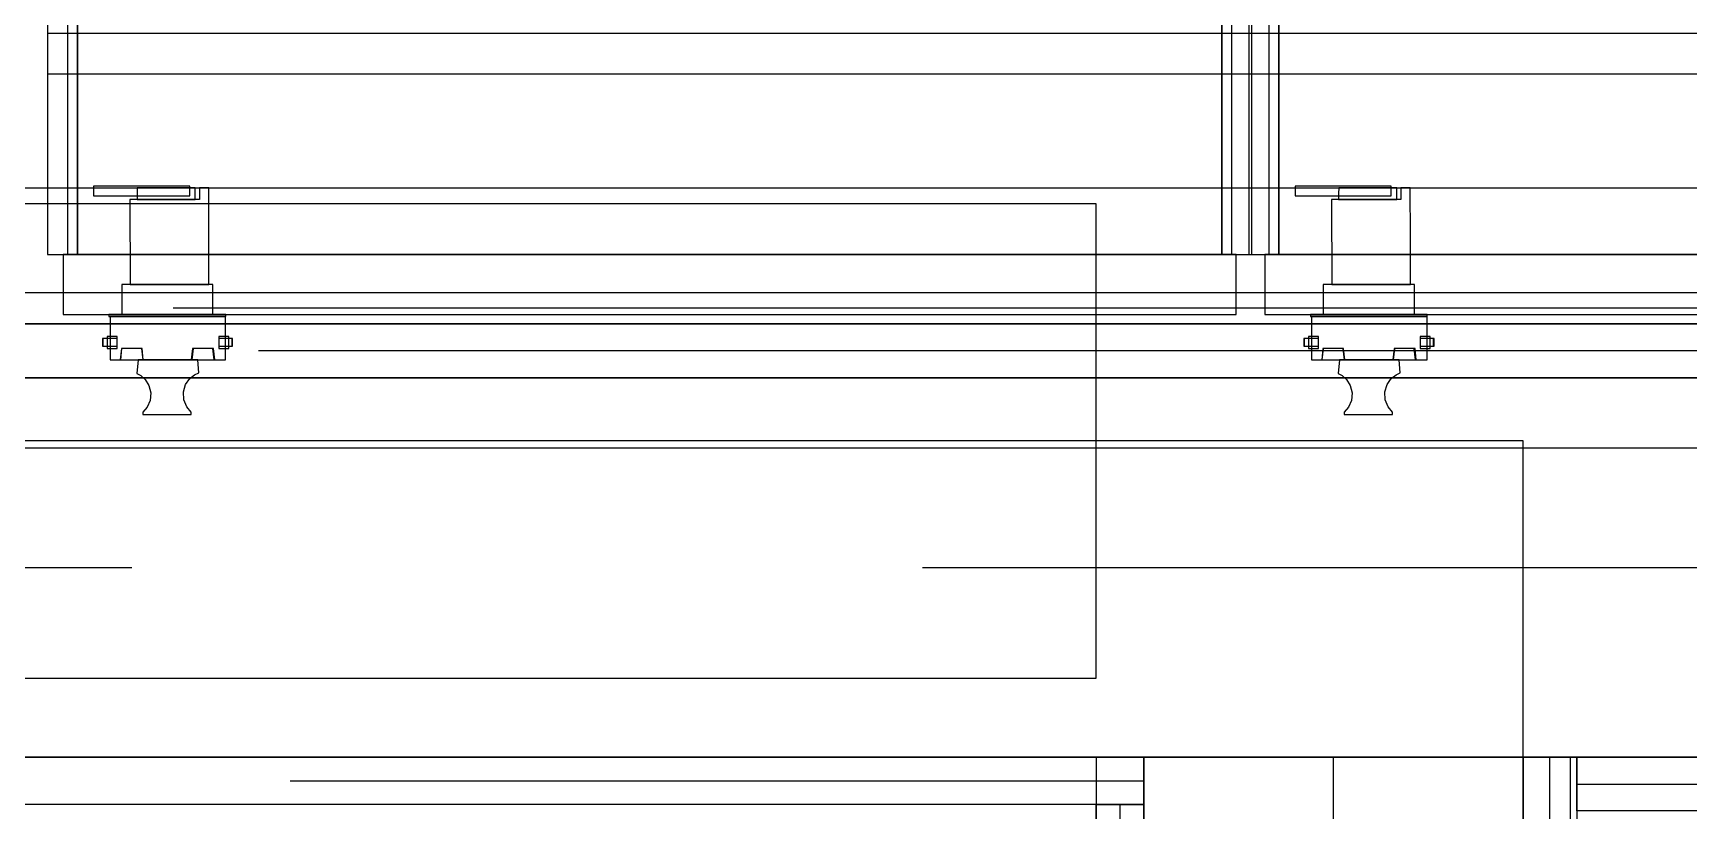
# Model space of a CAD drawing. Extents: x -23.2 to 18.8, y -18.4 to 11.3.
# Drawn here: x -5.207 to -4.684, y -0.021 to 0.225 of the extents above; entities that cross this region are included whole.
import ezdxf

# ---------------------------------------------------------------- set-up
doc = ezdxf.new("R2010")
doc.units = 0
doc.linetypes.add('Dashed', pattern=[0.75, 0.5, -0.25])
for name, color, linetype in [('COVERING', 8, 'Continuous'), ('EJE_MUROS', 8, 'Continuous'), ('FURNISHINGELEMENT', 8, 'Continuous'), ('LOSAS', 3, 'Continuous'), ('MUROS', 7, 'Continuous'), ('VIGAS', 5, 'Continuous')]:
    doc.layers.add(name, color=color, linetype=linetype)

msp = doc.modelspace()

# ---------------------------------------------------------------- linework, layer by layer
at = {"layer": 'COVERING'}
msp.add_line((-5.77616, 0.09377), (-3.64616, 0.09377), dxfattribs=at)
at = {"layer": 'EJE_MUROS', "linetype": 'Dashed'}
for p, q in [((-2.41316, 0.13792), (-5.65916, 0.13792)), ((-2.38616, 0.12442), (-5.67616, 0.12442)), ((-5.67616, 0.05592), (-2.38616, 0.05592)), ((-4.79616, -1.17858), (-4.79616, -0.00408)), ((-4.72766, -1.16158), (-4.72766, -0.00408)), ((-5.87616, -0.01158), (-4.85616, -0.01158)), ((-4.71916, -0.01258), (-0.83417, -0.01258)), ((-4.86366, -1.16158), (-4.86366, -0.01908))]:
    msp.add_line(p, q, dxfattribs=at)
at = {"layer": 'FURNISHINGELEMENT'}
for p, q in [((-5.20293, 0.59308, 5.36405), (-5.20293, 0.15493, 5.36405)), ((-5.1934, 0.59308, 5.36405), (-5.1934, 0.15493, 5.36405)), ((-4.83145, 0.15493, 5.36405), (-4.83145, 0.59308, 5.36405)), ((-4.82293, 0.59308, 5.36405), (-4.82293, 0.15493, 5.36405)), ((-4.82193, 0.15493, 5.36405), (-4.82193, 0.59308, 5.36405)), ((-4.8134, 0.59308, 5.36405), (-4.8134, 0.15493, 5.36405)), ((-5.19658, 0.58038, 3.55112), (-5.19658, 0.15493, 3.55112)), ((-5.1934, 0.15493, 5.36405), (-5.1934, 0.58038, 5.36405)), ((-4.83145, 0.58038, 5.36405), (-4.83145, 0.15493, 5.36405)), ((-4.82828, 0.15493, 3.55112), (-4.82828, 0.58038, 3.55112)), ((-4.81658, 0.58038, 3.55112), (-4.81658, 0.15493, 3.55112)), ((-4.8134, 0.15493, 5.36405), (-4.8134, 0.58038, 5.36405)), ((-5.20293, 0.22478, 3.5416), (-5.20293, 0.21208, 3.5416)), ((-4.82193, 0.22478, 3.5416), (-5.20293, 0.22478, 3.5416)), ((-4.82293, 0.22478, 3.5416), (-4.82293, 0.21208, 3.5416)), ((-4.44193, 0.22478, 3.5416), (-4.82293, 0.22478, 3.5416)), ((-4.82193, 0.21208, 3.5416), (-4.82193, 0.22478, 3.5416)), ((-5.20293, 0.21208, 3.5416), (-4.82193, 0.21208, 3.5416)), ((-4.82293, 0.21208, 3.5416), (-4.44193, 0.21208, 3.5416)), ((-5.18666, 0.17645, 4.46032), (-5.18831, 0.17645, 4.45855)), ((-5.18831, 0.17645, 4.45855), (-5.18831, 0.1734, 4.45855)), ((-5.18831, 0.1734, 4.45855), (-5.18666, 0.1734, 4.46032)), ((-5.18464, 0.17645, 4.46163), (-5.18666, 0.17645, 4.46032)), ((-5.18666, 0.1734, 4.46032), (-5.18464, 0.1734, 4.46163)), ((-5.18235, 0.17645, 4.4624), (-5.18464, 0.17645, 4.46163)), ((-5.18464, 0.1734, 4.46163), (-5.18235, 0.1734, 4.4624)), ((-5.1638, 0.17645, 4.4624), (-5.18235, 0.17645, 4.4624)), ((-5.18235, 0.1734, 4.4624), (-5.1638, 0.1734, 4.4624)), ((-5.17452, 0.17413, 4.44272), (-5.17457, 0.17233, 4.44272)), ((-5.17448, 0.17594, 4.44272), (-5.17452, 0.17413, 4.44272)), ((-5.16495, 0.17594, 4.44272), (-5.17448, 0.17594, 4.44272)), ((-5.16232, 0.17594, 4.44306), (-5.16495, 0.17594, 4.44272)), ((-5.16152, 0.17645, 4.46163), (-5.1638, 0.17645, 4.4624)), ((-5.1638, 0.1734, 4.4624), (-5.16152, 0.1734, 4.46163)), ((-5.15987, 0.17594, 4.44408), (-5.16232, 0.17594, 4.44306)), ((-5.1595, 0.17645, 4.46031), (-5.16152, 0.17645, 4.46163)), ((-5.16152, 0.1734, 4.46163), (-5.1595, 0.1734, 4.46031)), ((-5.15776, 0.17594, 4.44569), (-5.15987, 0.17594, 4.44408)), ((-5.15786, 0.17645, 4.45854), (-5.1595, 0.17645, 4.46031)), ((-5.1595, 0.1734, 4.46031), (-5.15786, 0.1734, 4.45854)), ((-5.15786, 0.1734, 4.45854), (-5.15786, 0.17645, 4.45854)), ((-5.15615, 0.17594, 4.4478), (-5.15776, 0.17594, 4.44569)), ((-5.15615, 0.17233, 4.4478), (-5.15615, 0.17594, 4.4478)), ((-5.15333, 0.17594, 4.46044), (-5.15479, 0.17594, 4.46262)), ((-5.15479, 0.17594, 4.46262), (-5.15479, 0.17413, 4.46267)), ((-5.15479, 0.17413, 4.46267), (-5.15479, 0.17233, 4.46272)), ((-5.1519, 0.17594, 4.4583), (-5.15333, 0.17594, 4.46044)), ((-5.15183, 0.16039, 4.45883), (-5.1519, 0.17594, 4.4583)), ((-4.80666, 0.17645, 4.46032), (-4.80831, 0.17645, 4.45855)), ((-4.80831, 0.17645, 4.45855), (-4.80831, 0.1734, 4.45855)), ((-4.80831, 0.1734, 4.45855), (-4.80666, 0.1734, 4.46032)), ((-4.80464, 0.17645, 4.46163), (-4.80666, 0.17645, 4.46032)), ((-4.80666, 0.1734, 4.46032), (-4.80464, 0.1734, 4.46163)), ((-4.80235, 0.17645, 4.4624), (-4.80464, 0.17645, 4.46163)), ((-4.80464, 0.1734, 4.46163), (-4.80235, 0.1734, 4.4624)), ((-4.7838, 0.17645, 4.4624), (-4.80235, 0.17645, 4.4624)), ((-4.80235, 0.1734, 4.4624), (-4.7838, 0.1734, 4.4624)), ((-4.79452, 0.17413, 4.44272), (-4.79457, 0.17233, 4.44272)), ((-4.79448, 0.17594, 4.44272), (-4.79452, 0.17413, 4.44272)), ((-4.78495, 0.17594, 4.44272), (-4.79448, 0.17594, 4.44272)), ((-4.78232, 0.17594, 4.44306), (-4.78495, 0.17594, 4.44272)), ((-4.78152, 0.17645, 4.46163), (-4.7838, 0.17645, 4.4624)), ((-4.7838, 0.1734, 4.4624), (-4.78152, 0.1734, 4.46163)), ((-4.77987, 0.17594, 4.44408), (-4.78232, 0.17594, 4.44306)), ((-4.7795, 0.17645, 4.46031), (-4.78152, 0.17645, 4.46163)), ((-4.78152, 0.1734, 4.46163), (-4.7795, 0.1734, 4.46031)), ((-4.77776, 0.17594, 4.44569), (-4.77987, 0.17594, 4.44408)), ((-4.77786, 0.17645, 4.45854), (-4.7795, 0.17645, 4.46031)), ((-4.7795, 0.1734, 4.46031), (-4.77786, 0.1734, 4.45854)), ((-4.77786, 0.1734, 4.45854), (-4.77786, 0.17645, 4.45854)), ((-4.77615, 0.17594, 4.4478), (-4.77776, 0.17594, 4.44569)), ((-4.77615, 0.17233, 4.4478), (-4.77615, 0.17594, 4.4478)), ((-4.77333, 0.17594, 4.46044), (-4.77479, 0.17594, 4.46262)), ((-4.77479, 0.17594, 4.46262), (-4.77479, 0.17413, 4.46267)), ((-4.77479, 0.17413, 4.46267), (-4.77479, 0.17233, 4.46272)), ((-4.7719, 0.17594, 4.4583), (-4.77333, 0.17594, 4.46044)), ((-4.77183, 0.16039, 4.45883), (-4.7719, 0.17594, 4.4583)), ((-5.17453, 0.17233, 4.46299), (-5.17681, 0.17233, 4.46015)), ((-5.17681, 0.17233, 4.46015), (-5.17669, 0.14543, 4.46123)), ((-5.17457, 0.17233, 4.44272), (-5.16495, 0.17233, 4.44272)), ((-5.1716, 0.17233, 4.46514), (-5.17453, 0.17233, 4.46299)), ((-5.16821, 0.17233, 4.46648), (-5.1716, 0.17233, 4.46514)), ((-5.1646, 0.17233, 4.4669), (-5.16821, 0.17233, 4.46648)), ((-5.16495, 0.17233, 4.44272), (-5.16232, 0.17233, 4.44306)), ((-5.161, 0.17233, 4.46638), (-5.1646, 0.17233, 4.4669)), ((-5.16232, 0.17233, 4.44306), (-5.15987, 0.17233, 4.44408)), ((-5.15766, 0.17233, 4.46495), (-5.161, 0.17233, 4.46638)), ((-5.15987, 0.17233, 4.44408), (-5.15776, 0.17233, 4.44569)), ((-5.15776, 0.17233, 4.44569), (-5.15615, 0.17233, 4.4478)), ((-5.15479, 0.17233, 4.46272), (-5.15766, 0.17233, 4.46495)), ((-4.79453, 0.17233, 4.46299), (-4.79681, 0.17233, 4.46015)), ((-4.79681, 0.17233, 4.46015), (-4.79669, 0.14543, 4.46123)), ((-4.79457, 0.17233, 4.44272), (-4.78495, 0.17233, 4.44272)), ((-4.7916, 0.17233, 4.46514), (-4.79453, 0.17233, 4.46299)), ((-4.78821, 0.17233, 4.46648), (-4.7916, 0.17233, 4.46514)), ((-4.7846, 0.17233, 4.4669), (-4.78821, 0.17233, 4.46648)), ((-4.78495, 0.17233, 4.44272), (-4.78232, 0.17233, 4.44306)), ((-4.781, 0.17233, 4.46638), (-4.7846, 0.17233, 4.4669)), ((-4.78232, 0.17233, 4.44306), (-4.77987, 0.17233, 4.44408)), ((-4.77766, 0.17233, 4.46495), (-4.781, 0.17233, 4.46638)), ((-4.77987, 0.17233, 4.44408), (-4.77776, 0.17233, 4.44569)), ((-4.77776, 0.17233, 4.44569), (-4.77615, 0.17233, 4.4478)), ((-4.77479, 0.17233, 4.46272), (-4.77766, 0.17233, 4.46495)), ((-5.15183, 0.14543, 4.45945), (-5.15183, 0.16039, 4.45883)), ((-4.77183, 0.14543, 4.45945), (-4.77183, 0.16039, 4.45883)), ((-5.20293, 0.15493, 5.36405), (-5.1934, 0.15493, 5.36405)), ((-5.1934, 0.15493, 5.3625), (-5.19789, 0.15493, 5.36064)), ((-5.19789, 0.15493, 5.36064), (-5.19789, 0.13588, 5.36064)), ((-5.19658, 0.15493, 3.55112), (-4.82828, 0.15493, 3.55112)), ((-4.83145, 0.15493, 5.3625), (-5.1934, 0.15493, 5.3625)), ((-5.1934, 0.15493, 5.36405), (-4.83145, 0.15493, 5.36405)), ((-4.82696, 0.15493, 5.36064), (-4.83145, 0.15493, 5.3625)), ((-4.83145, 0.15493, 5.36405), (-4.82193, 0.15493, 5.36405)), ((-4.82696, 0.13588, 5.36064), (-4.82696, 0.15493, 5.36064)), ((-4.82293, 0.15493, 5.36405), (-4.8134, 0.15493, 5.36405)), ((-4.8134, 0.15493, 5.3625), (-4.81789, 0.15493, 5.36064)), ((-4.81789, 0.15493, 5.36064), (-4.81789, 0.13588, 5.36064)), ((-4.81658, 0.15493, 3.55112), (-4.44828, 0.15493, 3.55112)), ((-4.45145, 0.15493, 5.3625), (-4.8134, 0.15493, 5.3625)), ((-4.8134, 0.15493, 5.36405), (-4.45145, 0.15493, 5.36405)), ((-5.17578, 0.14543, 4.52235), (-5.17937, 0.14543, 4.52086)), ((-5.17937, 0.14543, 4.52086), (-5.17937, 0.13588, 4.52086)), ((-5.17669, 0.14543, 4.46123), (-5.17448, 0.14543, 4.4637)), ((-5.15413, 0.14543, 4.52235), (-5.17578, 0.14543, 4.52235)), ((-5.17448, 0.14543, 4.4637), (-5.17177, 0.14543, 4.46561)), ((-5.17177, 0.14543, 4.46561), (-5.16869, 0.14543, 4.46686)), ((-5.16869, 0.14543, 4.46686), (-5.16542, 0.14543, 4.46738)), ((-5.16542, 0.14543, 4.46738), (-5.16211, 0.14543, 4.46714)), ((-5.16211, 0.14543, 4.46714), (-5.15894, 0.14543, 4.46616)), ((-5.15894, 0.14543, 4.46616), (-5.15608, 0.14543, 4.46449)), ((-5.15608, 0.14543, 4.46449), (-5.15366, 0.14543, 4.46222)), ((-5.15055, 0.14543, 4.52086), (-5.15413, 0.14543, 4.52235)), ((-5.15366, 0.14543, 4.46222), (-5.15183, 0.14543, 4.45945)), ((-5.15055, 0.13588, 4.52086), (-5.15055, 0.14543, 4.52086)), ((-4.79578, 0.14543, 4.52235), (-4.79937, 0.14543, 4.52086)), ((-4.79937, 0.14543, 4.52086), (-4.79937, 0.13588, 4.52086)), ((-4.79669, 0.14543, 4.46123), (-4.79448, 0.14543, 4.4637)), ((-4.77413, 0.14543, 4.52235), (-4.79578, 0.14543, 4.52235)), ((-4.79448, 0.14543, 4.4637), (-4.79177, 0.14543, 4.46561)), ((-4.79177, 0.14543, 4.46561), (-4.78869, 0.14543, 4.46686)), ((-4.78869, 0.14543, 4.46686), (-4.78542, 0.14543, 4.46738)), ((-4.78542, 0.14543, 4.46738), (-4.78211, 0.14543, 4.46714)), ((-4.78211, 0.14543, 4.46714), (-4.77894, 0.14543, 4.46616)), ((-4.77894, 0.14543, 4.46616), (-4.77608, 0.14543, 4.46449)), ((-4.77608, 0.14543, 4.46449), (-4.77366, 0.14543, 4.46222)), ((-4.77055, 0.14543, 4.52086), (-4.77413, 0.14543, 4.52235)), ((-4.77366, 0.14543, 4.46222), (-4.77183, 0.14543, 4.45945)), ((-4.77055, 0.13588, 4.52086), (-4.77055, 0.14543, 4.52086)), ((-5.19789, 0.13588, 5.36064), (-5.1934, 0.13588, 5.3625)), ((-5.1934, 0.13588, 5.3625), (-4.83145, 0.13588, 5.3625)), ((-5.18242, 0.13588, 4.58782), (-5.18343, 0.13588, 4.58651)), ((-5.18343, 0.13588, 4.58651), (-5.18343, 0.1353, 4.58651)), ((-5.18343, 0.1353, 4.58651), (-5.18242, 0.1353, 4.58782)), ((-5.18066, 0.1353, 4.5259), (-5.18305, 0.1353, 4.52491)), ((-5.18305, 0.1353, 4.52491), (-5.18305, 0.12158, 4.52491)), ((-5.1811, 0.13588, 4.58883), (-5.18242, 0.13588, 4.58782)), ((-5.18242, 0.1353, 4.58782), (-5.1811, 0.1353, 4.58883)), ((-5.17957, 0.13588, 4.58946), (-5.1811, 0.13588, 4.58883)), ((-5.1811, 0.1353, 4.58883), (-5.17957, 0.1353, 4.58946)), ((-5.14893, 0.1353, 4.5259), (-5.18066, 0.1353, 4.5259)), ((-5.17793, 0.13588, 4.58968), (-5.17957, 0.13588, 4.58946)), ((-5.17957, 0.1353, 4.58946), (-5.17793, 0.1353, 4.58968)), ((-5.17937, 0.13588, 4.52086), (-5.17578, 0.13588, 4.52235)), ((-5.15197, 0.13588, 4.58968), (-5.17793, 0.13588, 4.58968)), ((-5.17793, 0.1353, 4.58968), (-5.15197, 0.1353, 4.58968)), ((-5.17578, 0.13588, 4.52235), (-5.15413, 0.13588, 4.52235)), ((-5.15413, 0.13588, 4.52235), (-5.15055, 0.13588, 4.52086)), ((-5.15032, 0.13588, 4.58946), (-5.15197, 0.13588, 4.58968)), ((-5.15197, 0.1353, 4.58968), (-5.15032, 0.1353, 4.58946)), ((-5.14879, 0.13588, 4.58883), (-5.15032, 0.13588, 4.58946)), ((-5.15032, 0.1353, 4.58946), (-5.14879, 0.1353, 4.58883)), ((-5.14654, 0.1353, 4.52491), (-5.14893, 0.1353, 4.5259)), ((-5.14748, 0.13588, 4.58782), (-5.14879, 0.13588, 4.58883)), ((-5.14879, 0.1353, 4.58883), (-5.14748, 0.1353, 4.58782)), ((-5.14647, 0.13588, 4.58651), (-5.14748, 0.13588, 4.58782)), ((-5.14748, 0.1353, 4.58782), (-5.14647, 0.1353, 4.58651)), ((-5.14654, 0.12158, 4.52491), (-5.14654, 0.1353, 4.52491)), ((-5.14647, 0.1353, 4.58651), (-5.14647, 0.13588, 4.58651)), ((-4.83145, 0.13588, 5.3625), (-4.82696, 0.13588, 5.36064)), ((-4.81789, 0.13588, 5.36064), (-4.8134, 0.13588, 5.3625)), ((-4.8134, 0.13588, 5.3625), (-4.45145, 0.13588, 5.3625)), ((-4.80242, 0.13588, 4.58782), (-4.80343, 0.13588, 4.58651)), ((-4.80343, 0.13588, 4.58651), (-4.80343, 0.1353, 4.58651)), ((-4.80343, 0.1353, 4.58651), (-4.80242, 0.1353, 4.58782)), ((-4.80066, 0.1353, 4.5259), (-4.80305, 0.1353, 4.52491)), ((-4.80305, 0.1353, 4.52491), (-4.80305, 0.12158, 4.52491)), ((-4.8011, 0.13588, 4.58883), (-4.80242, 0.13588, 4.58782)), ((-4.80242, 0.1353, 4.58782), (-4.8011, 0.1353, 4.58883)), ((-4.79957, 0.13588, 4.58946), (-4.8011, 0.13588, 4.58883)), ((-4.8011, 0.1353, 4.58883), (-4.79957, 0.1353, 4.58946)), ((-4.76893, 0.1353, 4.5259), (-4.80066, 0.1353, 4.5259)), ((-4.79793, 0.13588, 4.58968), (-4.79957, 0.13588, 4.58946)), ((-4.79957, 0.1353, 4.58946), (-4.79793, 0.1353, 4.58968)), ((-4.79937, 0.13588, 4.52086), (-4.79578, 0.13588, 4.52235)), ((-4.77197, 0.13588, 4.58968), (-4.79793, 0.13588, 4.58968)), ((-4.79793, 0.1353, 4.58968), (-4.77197, 0.1353, 4.58968)), ((-4.79578, 0.13588, 4.52235), (-4.77413, 0.13588, 4.52235)), ((-4.77413, 0.13588, 4.52235), (-4.77055, 0.13588, 4.52086)), ((-4.77032, 0.13588, 4.58946), (-4.77197, 0.13588, 4.58968)), ((-4.77197, 0.1353, 4.58968), (-4.77032, 0.1353, 4.58946)), ((-4.76879, 0.13588, 4.58883), (-4.77032, 0.13588, 4.58946)), ((-4.77032, 0.1353, 4.58946), (-4.76879, 0.1353, 4.58883)), ((-4.76654, 0.1353, 4.52491), (-4.76893, 0.1353, 4.5259)), ((-4.76748, 0.13588, 4.58782), (-4.76879, 0.13588, 4.58883)), ((-4.76879, 0.1353, 4.58883), (-4.76748, 0.1353, 4.58782)), ((-4.76647, 0.13588, 4.58651), (-4.76748, 0.13588, 4.58782)), ((-4.76748, 0.1353, 4.58782), (-4.76647, 0.1353, 4.58651)), ((-4.76654, 0.12158, 4.52491), (-4.76654, 0.1353, 4.52491)), ((-4.76647, 0.1353, 4.58651), (-4.76647, 0.13588, 4.58651)), ((-5.1843, 0.12832, 4.48227), (-5.18548, 0.12832, 4.48046)), ((-5.18548, 0.12832, 4.48046), (-5.18548, 0.12588, 4.48046)), ((-5.18548, 0.12588, 4.48046), (-5.1843, 0.12588, 4.48227)), ((-5.18424, 0.12832, 4.50518), (-5.1854, 0.12832, 4.50339)), ((-5.1854, 0.12832, 4.50339), (-5.1854, 0.12588, 4.50339)), ((-5.1854, 0.12588, 4.50339), (-5.18424, 0.12588, 4.50518)), ((-5.18273, 0.12832, 4.48375), (-5.1843, 0.12832, 4.48227)), ((-5.1843, 0.12588, 4.48227), (-5.18273, 0.12588, 4.48375)), ((-5.1827, 0.12832, 4.50666), (-5.18424, 0.12832, 4.50518)), ((-5.18424, 0.12588, 4.50518), (-5.1827, 0.12588, 4.50666)), ((-5.18086, 0.12895, 4.48976), (-5.18403, 0.12895, 4.48976)), ((-5.18403, 0.12895, 4.48976), (-5.18403, 0.12514, 4.48976)), ((-5.18403, 0.12895, 4.46691), (-5.18403, 0.12514, 4.46691)), ((-5.18086, 0.12895, 4.46691), (-5.18403, 0.12895, 4.46691)), ((-5.18086, 0.12832, 4.48484), (-5.18273, 0.12832, 4.48375)), ((-5.18273, 0.12588, 4.48375), (-5.18086, 0.12588, 4.48484)), ((-5.18086, 0.12832, 4.50776), (-5.1827, 0.12832, 4.50666)), ((-5.1827, 0.12588, 4.50666), (-5.18086, 0.12588, 4.50776)), ((-5.18086, 0.12514, 4.48976), (-5.18086, 0.12895, 4.48976)), ((-5.18086, 0.12514, 4.46691), (-5.18086, 0.12895, 4.46691)), ((-5.18086, 0.12588, 4.50776), (-5.18086, 0.12832, 4.50776)), ((-5.18086, 0.12588, 4.48484), (-5.18086, 0.12832, 4.48484)), ((-5.14555, 0.12895, 4.48976), (-5.14873, 0.12895, 4.48976)), ((-5.14873, 0.12895, 4.48976), (-5.14873, 0.12514, 4.48976)), ((-5.14555, 0.12895, 4.46691), (-5.14873, 0.12895, 4.46691)), ((-5.14873, 0.12895, 4.46691), (-5.14873, 0.12514, 4.46691)), ((-5.147, 0.12832, 4.50647), (-5.14873, 0.12832, 4.50759)), ((-5.14873, 0.12832, 4.50759), (-5.14873, 0.12588, 4.50759)), ((-5.14694, 0.12832, 4.48361), (-5.14873, 0.12832, 4.48472)), ((-5.14873, 0.12832, 4.48472), (-5.14873, 0.12588, 4.48472)), ((-5.14873, 0.12588, 4.50759), (-5.147, 0.12588, 4.50647)), ((-5.14873, 0.12588, 4.48472), (-5.14694, 0.12588, 4.48361)), ((-5.14557, 0.12832, 4.505), (-5.147, 0.12832, 4.50647)), ((-5.147, 0.12588, 4.50647), (-5.14557, 0.12588, 4.505)), ((-5.14545, 0.12832, 4.48213), (-5.14694, 0.12832, 4.48361)), ((-5.14694, 0.12588, 4.48361), (-5.14545, 0.12588, 4.48213)), ((-5.14449, 0.12832, 4.50325), (-5.14557, 0.12832, 4.505)), ((-5.14557, 0.12588, 4.505), (-5.14449, 0.12588, 4.50325)), ((-5.14555, 0.12514, 4.48976), (-5.14555, 0.12895, 4.48976)), ((-5.14555, 0.12514, 4.46691), (-5.14555, 0.12895, 4.46691)), ((-5.14433, 0.12832, 4.48036), (-5.14545, 0.12832, 4.48213)), ((-5.14545, 0.12588, 4.48213), (-5.14433, 0.12588, 4.48036)), ((-5.14449, 0.12588, 4.50325), (-5.14449, 0.12832, 4.50325)), ((-5.14433, 0.12588, 4.48036), (-5.14433, 0.12832, 4.48036)), ((-4.8043, 0.12832, 4.48227), (-4.80548, 0.12832, 4.48046)), ((-4.80548, 0.12832, 4.48046), (-4.80548, 0.12588, 4.48046)), ((-4.80548, 0.12588, 4.48046), (-4.8043, 0.12588, 4.48227)), ((-4.80424, 0.12832, 4.50518), (-4.8054, 0.12832, 4.50339)), ((-4.8054, 0.12832, 4.50339), (-4.8054, 0.12588, 4.50339)), ((-4.8054, 0.12588, 4.50339), (-4.80424, 0.12588, 4.50518)), ((-4.80273, 0.12832, 4.48375), (-4.8043, 0.12832, 4.48227)), ((-4.8043, 0.12588, 4.48227), (-4.80273, 0.12588, 4.48375)), ((-4.8027, 0.12832, 4.50666), (-4.80424, 0.12832, 4.50518)), ((-4.80424, 0.12588, 4.50518), (-4.8027, 0.12588, 4.50666)), ((-4.80086, 0.12895, 4.48976), (-4.80403, 0.12895, 4.48976)), ((-4.80403, 0.12895, 4.48976), (-4.80403, 0.12514, 4.48976)), ((-4.80403, 0.12895, 4.46691), (-4.80403, 0.12514, 4.46691)), ((-4.80086, 0.12895, 4.46691), (-4.80403, 0.12895, 4.46691)), ((-4.80086, 0.12832, 4.48484), (-4.80273, 0.12832, 4.48375)), ((-4.80273, 0.12588, 4.48375), (-4.80086, 0.12588, 4.48484)), ((-4.80086, 0.12832, 4.50776), (-4.8027, 0.12832, 4.50666)), ((-4.8027, 0.12588, 4.50666), (-4.80086, 0.12588, 4.50776)), ((-4.80086, 0.12514, 4.48976), (-4.80086, 0.12895, 4.48976)), ((-4.80086, 0.12514, 4.46691), (-4.80086, 0.12895, 4.46691)), ((-4.80086, 0.12588, 4.50776), (-4.80086, 0.12832, 4.50776)), ((-4.80086, 0.12588, 4.48484), (-4.80086, 0.12832, 4.48484)), ((-4.76555, 0.12895, 4.48976), (-4.76873, 0.12895, 4.48976)), ((-4.76873, 0.12895, 4.48976), (-4.76873, 0.12514, 4.48976)), ((-4.76555, 0.12895, 4.46691), (-4.76873, 0.12895, 4.46691)), ((-4.76873, 0.12895, 4.46691), (-4.76873, 0.12514, 4.46691)), ((-4.767, 0.12832, 4.50647), (-4.76873, 0.12832, 4.50759)), ((-4.76873, 0.12832, 4.50759), (-4.76873, 0.12588, 4.50759)), ((-4.76694, 0.12832, 4.48361), (-4.76873, 0.12832, 4.48472)), ((-4.76873, 0.12832, 4.48472), (-4.76873, 0.12588, 4.48472)), ((-4.76873, 0.12588, 4.50759), (-4.767, 0.12588, 4.50647)), ((-4.76873, 0.12588, 4.48472), (-4.76694, 0.12588, 4.48361)), ((-4.76557, 0.12832, 4.505), (-4.767, 0.12832, 4.50647)), ((-4.767, 0.12588, 4.50647), (-4.76557, 0.12588, 4.505)), ((-4.76545, 0.12832, 4.48213), (-4.76694, 0.12832, 4.48361)), ((-4.76694, 0.12588, 4.48361), (-4.76545, 0.12588, 4.48213)), ((-4.76449, 0.12832, 4.50325), (-4.76557, 0.12832, 4.505)), ((-4.76557, 0.12588, 4.505), (-4.76449, 0.12588, 4.50325)), ((-4.76555, 0.12514, 4.48976), (-4.76555, 0.12895, 4.48976)), ((-4.76555, 0.12514, 4.46691), (-4.76555, 0.12895, 4.46691)), ((-4.76433, 0.12832, 4.48036), (-4.76545, 0.12832, 4.48213)), ((-4.76545, 0.12588, 4.48213), (-4.76433, 0.12588, 4.48036)), ((-4.76449, 0.12588, 4.50325), (-4.76449, 0.12832, 4.50325)), ((-4.76433, 0.12588, 4.48036), (-4.76433, 0.12832, 4.48036)), ((-5.18403, 0.12514, 4.48976), (-5.18086, 0.12514, 4.48976)), ((-5.18403, 0.12514, 4.46691), (-5.18086, 0.12514, 4.46691)), ((-5.18305, 0.12158, 4.52491), (-5.18066, 0.12158, 4.5259)), ((-5.18066, 0.12158, 4.5259), (-5.14893, 0.12158, 4.5259)), ((-5.17948, 0.12514, 4.48091), (-5.17987, 0.12158, 4.4773)), ((-5.17987, 0.12158, 4.4773), (-5.17882, 0.12158, 4.47649)), ((-5.17944, 0.12514, 4.50315), (-5.17983, 0.12158, 4.49952)), ((-5.17983, 0.12158, 4.49952), (-5.17877, 0.12158, 4.4987)), ((-5.17626, 0.12514, 4.4777), (-5.17948, 0.12514, 4.48091)), ((-5.17621, 0.12514, 4.49992), (-5.17944, 0.12514, 4.50315)), ((-5.17882, 0.12158, 4.47649), (-5.17759, 0.12158, 4.47598)), ((-5.17877, 0.12158, 4.4987), (-5.17753, 0.12158, 4.49819)), ((-5.17759, 0.12158, 4.47598), (-5.17626, 0.12158, 4.47581)), ((-5.17753, 0.12158, 4.49819), (-5.17621, 0.12158, 4.49802)), ((-5.17305, 0.12514, 4.48091), (-5.17626, 0.12514, 4.4777)), ((-5.17626, 0.12158, 4.47581), (-5.17494, 0.12158, 4.47598)), ((-5.17298, 0.12514, 4.50315), (-5.17621, 0.12514, 4.49992)), ((-5.17621, 0.12158, 4.49802), (-5.17488, 0.12158, 4.49819)), ((-5.17494, 0.12158, 4.47598), (-5.17371, 0.12158, 4.47649)), ((-5.17488, 0.12158, 4.49819), (-5.17364, 0.12158, 4.4987)), ((-5.17422, 0.12158, 4.45818), (-5.17462, 0.11725, 4.45742)), ((-5.17249, 0.12158, 4.46044), (-5.17422, 0.12158, 4.45818)), ((-5.17371, 0.12158, 4.47649), (-5.17265, 0.12158, 4.4773)), ((-5.17364, 0.12158, 4.4987), (-5.17258, 0.12158, 4.49952)), ((-5.17265, 0.12158, 4.4773), (-5.17305, 0.12514, 4.48091)), ((-5.17258, 0.12158, 4.49952), (-5.17298, 0.12514, 4.50315)), ((-5.17024, 0.12158, 4.46217), (-5.17249, 0.12158, 4.46044)), ((-5.16761, 0.12158, 4.46326), (-5.17024, 0.12158, 4.46217)), ((-5.16479, 0.12158, 4.46363), (-5.16761, 0.12158, 4.46326)), ((-5.16198, 0.12158, 4.46326), (-5.16479, 0.12158, 4.46363)), ((-5.15935, 0.12158, 4.46217), (-5.16198, 0.12158, 4.46326)), ((-5.1571, 0.12158, 4.46044), (-5.15935, 0.12158, 4.46217)), ((-5.15699, 0.12514, 4.48117), (-5.15739, 0.12158, 4.47756)), ((-5.15739, 0.12158, 4.47756), (-5.15633, 0.12158, 4.47675)), ((-5.15681, 0.12514, 4.50394), (-5.15721, 0.12158, 4.50031)), ((-5.15721, 0.12158, 4.50031), (-5.15615, 0.12158, 4.4995)), ((-5.15537, 0.12158, 4.45818), (-5.1571, 0.12158, 4.46044)), ((-5.15378, 0.12514, 4.47796), (-5.15699, 0.12514, 4.48117)), ((-5.15358, 0.12514, 4.50071), (-5.15681, 0.12514, 4.50394)), ((-5.15633, 0.12158, 4.47675), (-5.1551, 0.12158, 4.47624)), ((-5.15615, 0.12158, 4.4995), (-5.15491, 0.12158, 4.49898)), ((-5.15503, 0.11746, 4.45756), (-5.15537, 0.12158, 4.45818)), ((-5.1551, 0.12158, 4.47624), (-5.15378, 0.12158, 4.47607)), ((-5.15491, 0.12158, 4.49898), (-5.15358, 0.12158, 4.49881)), ((-5.15057, 0.12514, 4.48117), (-5.15378, 0.12514, 4.47796)), ((-5.15378, 0.12158, 4.47607), (-5.15246, 0.12158, 4.47624)), ((-5.15035, 0.12514, 4.50394), (-5.15358, 0.12514, 4.50071)), ((-5.15358, 0.12158, 4.49881), (-5.15225, 0.12158, 4.49898)), ((-5.15246, 0.12158, 4.47624), (-5.15123, 0.12158, 4.47675)), ((-5.15225, 0.12158, 4.49898), (-5.15102, 0.12158, 4.4995)), ((-5.15123, 0.12158, 4.47675), (-5.15017, 0.12158, 4.47756)), ((-5.15102, 0.12158, 4.4995), (-5.14995, 0.12158, 4.50031)), ((-5.15017, 0.12158, 4.47756), (-5.15057, 0.12514, 4.48117)), ((-5.14995, 0.12158, 4.50031), (-5.15035, 0.12514, 4.50394)), ((-5.14893, 0.12158, 4.5259), (-5.14654, 0.12158, 4.52491)), ((-5.14873, 0.12514, 4.48976), (-5.14555, 0.12514, 4.48976)), ((-5.14873, 0.12514, 4.46691), (-5.14555, 0.12514, 4.46691)), ((-4.80403, 0.12514, 4.48976), (-4.80086, 0.12514, 4.48976)), ((-4.80403, 0.12514, 4.46691), (-4.80086, 0.12514, 4.46691)), ((-4.80305, 0.12158, 4.52491), (-4.80066, 0.12158, 4.5259)), ((-4.80066, 0.12158, 4.5259), (-4.76893, 0.12158, 4.5259)), ((-4.79948, 0.12514, 4.48091), (-4.79987, 0.12158, 4.4773)), ((-4.79987, 0.12158, 4.4773), (-4.79882, 0.12158, 4.47649)), ((-4.79944, 0.12514, 4.50315), (-4.79983, 0.12158, 4.49952)), ((-4.79983, 0.12158, 4.49952), (-4.79877, 0.12158, 4.4987)), ((-4.79626, 0.12514, 4.4777), (-4.79948, 0.12514, 4.48091)), ((-4.79621, 0.12514, 4.49992), (-4.79944, 0.12514, 4.50315)), ((-4.79882, 0.12158, 4.47649), (-4.79759, 0.12158, 4.47598)), ((-4.79877, 0.12158, 4.4987), (-4.79753, 0.12158, 4.49819)), ((-4.79759, 0.12158, 4.47598), (-4.79626, 0.12158, 4.47581)), ((-4.79753, 0.12158, 4.49819), (-4.79621, 0.12158, 4.49802)), ((-4.79305, 0.12514, 4.48091), (-4.79626, 0.12514, 4.4777)), ((-4.79626, 0.12158, 4.47581), (-4.79494, 0.12158, 4.47598)), ((-4.79298, 0.12514, 4.50315), (-4.79621, 0.12514, 4.49992)), ((-4.79621, 0.12158, 4.49802), (-4.79488, 0.12158, 4.49819)), ((-4.79494, 0.12158, 4.47598), (-4.79371, 0.12158, 4.47649)), ((-4.79488, 0.12158, 4.49819), (-4.79364, 0.12158, 4.4987)), ((-4.79422, 0.12158, 4.45818), (-4.79462, 0.11725, 4.45742)), ((-4.79249, 0.12158, 4.46044), (-4.79422, 0.12158, 4.45818)), ((-4.79371, 0.12158, 4.47649), (-4.79265, 0.12158, 4.4773)), ((-4.79364, 0.12158, 4.4987), (-4.79258, 0.12158, 4.49952)), ((-4.79265, 0.12158, 4.4773), (-4.79305, 0.12514, 4.48091)), ((-4.79258, 0.12158, 4.49952), (-4.79298, 0.12514, 4.50315)), ((-4.79024, 0.12158, 4.46217), (-4.79249, 0.12158, 4.46044)), ((-4.78761, 0.12158, 4.46326), (-4.79024, 0.12158, 4.46217)), ((-4.78479, 0.12158, 4.46363), (-4.78761, 0.12158, 4.46326)), ((-4.78198, 0.12158, 4.46326), (-4.78479, 0.12158, 4.46363)), ((-4.77935, 0.12158, 4.46217), (-4.78198, 0.12158, 4.46326)), ((-4.7771, 0.12158, 4.46044), (-4.77935, 0.12158, 4.46217)), ((-4.77699, 0.12514, 4.48117), (-4.77739, 0.12158, 4.47756)), ((-4.77739, 0.12158, 4.47756), (-4.77633, 0.12158, 4.47675)), ((-4.77681, 0.12514, 4.50394), (-4.77721, 0.12158, 4.50031)), ((-4.77721, 0.12158, 4.50031), (-4.77615, 0.12158, 4.4995)), ((-4.77537, 0.12158, 4.45818), (-4.7771, 0.12158, 4.46044)), ((-4.77378, 0.12514, 4.47796), (-4.77699, 0.12514, 4.48117)), ((-4.77358, 0.12514, 4.50071), (-4.77681, 0.12514, 4.50394)), ((-4.77633, 0.12158, 4.47675), (-4.7751, 0.12158, 4.47624)), ((-4.77615, 0.12158, 4.4995), (-4.77491, 0.12158, 4.49898)), ((-4.77503, 0.11746, 4.45756), (-4.77537, 0.12158, 4.45818)), ((-4.7751, 0.12158, 4.47624), (-4.77378, 0.12158, 4.47607)), ((-4.77491, 0.12158, 4.49898), (-4.77358, 0.12158, 4.49881)), ((-4.77057, 0.12514, 4.48117), (-4.77378, 0.12514, 4.47796)), ((-4.77378, 0.12158, 4.47607), (-4.77246, 0.12158, 4.47624)), ((-4.77035, 0.12514, 4.50394), (-4.77358, 0.12514, 4.50071)), ((-4.77358, 0.12158, 4.49881), (-4.77225, 0.12158, 4.49898)), ((-4.77246, 0.12158, 4.47624), (-4.77123, 0.12158, 4.47675)), ((-4.77225, 0.12158, 4.49898), (-4.77102, 0.12158, 4.4995)), ((-4.77123, 0.12158, 4.47675), (-4.77017, 0.12158, 4.47756)), ((-4.77102, 0.12158, 4.4995), (-4.76995, 0.12158, 4.50031)), ((-4.77017, 0.12158, 4.47756), (-4.77057, 0.12514, 4.48117)), ((-4.76995, 0.12158, 4.50031), (-4.77035, 0.12514, 4.50394)), ((-4.76893, 0.12158, 4.5259), (-4.76654, 0.12158, 4.52491)), ((-4.76873, 0.12514, 4.48976), (-4.76555, 0.12514, 4.48976)), ((-4.76873, 0.12514, 4.46691), (-4.76555, 0.12514, 4.46691)), ((-5.17462, 0.11725, 4.45742), (-5.1734, 0.11659, 4.4594)), ((-5.1734, 0.11659, 4.4594), (-5.17199, 0.11533, 4.46091)), ((-5.17199, 0.11533, 4.46091), (-5.17081, 0.11343, 4.46182)), ((-5.15921, 0.11379, 4.46209), (-5.15788, 0.11567, 4.46115)), ((-5.15788, 0.11567, 4.46115), (-5.15634, 0.11686, 4.4596)), ((-5.15634, 0.11686, 4.4596), (-5.15503, 0.11746, 4.45756)), ((-4.79462, 0.11725, 4.45742), (-4.7934, 0.11659, 4.4594)), ((-4.7934, 0.11659, 4.4594), (-4.79199, 0.11533, 4.46091)), ((-4.79199, 0.11533, 4.46091), (-4.79081, 0.11343, 4.46182)), ((-4.77921, 0.11379, 4.46209), (-4.77788, 0.11567, 4.46115)), ((-4.77788, 0.11567, 4.46115), (-4.77634, 0.11686, 4.4596)), ((-4.77634, 0.11686, 4.4596), (-4.77503, 0.11746, 4.45756)), ((-5.17081, 0.11343, 4.46182), (-5.17024, 0.11112, 4.46217)), ((-5.17024, 0.11112, 4.46217), (-5.17046, 0.10872, 4.46204)), ((-5.15991, 0.11144, 4.46247), (-5.15921, 0.11379, 4.46209)), ((-5.15978, 0.10896, 4.46241), (-5.15991, 0.11144, 4.46247)), ((-4.79081, 0.11343, 4.46182), (-4.79024, 0.11112, 4.46217)), ((-4.79024, 0.11112, 4.46217), (-4.79046, 0.10872, 4.46204)), ((-4.77991, 0.11144, 4.46247), (-4.77921, 0.11379, 4.46209)), ((-4.77978, 0.10896, 4.46241), (-4.77991, 0.11144, 4.46247)), ((-5.1714, 0.10659, 4.46139), (-5.17277, 0.10504, 4.46015)), ((-5.17277, 0.10504, 4.46015), (-5.17277, 0.10426, 4.46015)), ((-5.17046, 0.10872, 4.46204), (-5.1714, 0.10659, 4.46139)), ((-5.15886, 0.10672, 4.46187), (-5.15978, 0.10896, 4.46241)), ((-5.15742, 0.10504, 4.46075), (-5.15886, 0.10672, 4.46187)), ((-5.15742, 0.10426, 4.46075), (-5.15742, 0.10504, 4.46075)), ((-4.7914, 0.10659, 4.46139), (-4.79277, 0.10504, 4.46015)), ((-4.79277, 0.10504, 4.46015), (-4.79277, 0.10426, 4.46015)), ((-4.79046, 0.10872, 4.46204), (-4.7914, 0.10659, 4.46139)), ((-4.77886, 0.10672, 4.46187), (-4.77978, 0.10896, 4.46241)), ((-4.77742, 0.10504, 4.46075), (-4.77886, 0.10672, 4.46187)), ((-4.77742, 0.10426, 4.46075), (-4.77742, 0.10504, 4.46075)), ((-5.17277, 0.10426, 4.46015), (-5.17092, 0.10426, 4.46174)), ((-5.17092, 0.10426, 4.46174), (-5.16877, 0.10426, 4.46287)), ((-5.16877, 0.10426, 4.46287), (-5.16643, 0.10426, 4.4635)), ((-5.16643, 0.10426, 4.4635), (-5.164, 0.10426, 4.4636)), ((-5.164, 0.10426, 4.4636), (-5.16161, 0.10426, 4.46315)), ((-5.16161, 0.10426, 4.46315), (-5.15938, 0.10426, 4.46218)), ((-5.15938, 0.10426, 4.46218), (-5.15742, 0.10426, 4.46075)), ((-4.79277, 0.10426, 4.46015), (-4.79092, 0.10426, 4.46174)), ((-4.79092, 0.10426, 4.46174), (-4.78877, 0.10426, 4.46287)), ((-4.78877, 0.10426, 4.46287), (-4.78643, 0.10426, 4.4635)), ((-4.78643, 0.10426, 4.4635), (-4.784, 0.10426, 4.4636)), ((-4.784, 0.10426, 4.4636), (-4.78161, 0.10426, 4.46315)), ((-4.78161, 0.10426, 4.46315), (-4.77938, 0.10426, 4.46218)), ((-4.77938, 0.10426, 4.46218), (-4.77742, 0.10426, 4.46075))]:
    msp.add_line(p, q, dxfattribs=at)
at = {"layer": 'LOSAS'}
for p, q in [((1.66384, 0.17592), (-5.72616, 0.17592)), ((-4.73616, 0.09592), (-5.73916, 0.09592)), ((-4.73616, -1.17108), (-4.73616, 0.09592))]:
    msp.add_line(p, q, dxfattribs=at)
at = {"layer": 'MUROS'}
for p, q in [((-5.65916, 0.14292), (-2.41316, 0.14292)), ((-5.67616, 0.13292), (-2.38616, 0.13292)), ((-2.41316, 0.13292), (-5.65916, 0.13292)), ((-5.67616, 0.11592), (-2.38616, 0.11592)), ((-2.38616, 0.11592), (-5.67616, 0.11592)), ((-5.87616, -0.00408), (-4.85616, -0.00408)), ((-2.38616, -0.00408), (-5.67616, -0.00408)), ((-4.85616, -1.17858), (-4.85616, -0.00408)), ((-4.85616, -0.00408), (-4.73616, -0.00408)), ((-4.85616, -0.00408), (-4.85616, -0.01908)), ((-4.73616, -0.00408), (-4.73616, -1.17858)), ((-4.73616, -1.16158), (-4.73616, -0.00408)), ((-4.73616, -0.00408), (-4.71916, -0.00408)), ((-4.71916, -0.00408), (-4.71916, -1.16158)), ((-4.71916, -0.00408), (-0.83417, -0.00408)), ((-4.71916, -0.02108), (-4.71916, -0.00408)), ((-4.85616, -0.01908), (-5.87616, -0.01908)), ((-4.87116, -1.16158), (-4.87116, -0.01908)), ((-4.87116, -0.01908), (-4.85616, -0.01908)), ((-4.85616, -0.01908), (-4.85616, -1.16158)), ((-0.83417, -0.02108), (-4.71916, -0.02108))]:
    msp.add_line(p, q, dxfattribs=at)
at = {"layer": 'VIGAS'}
for p, q in [((-4.87116, 0.17092), (-5.67616, 0.17092)), ((-4.87116, 0.02092), (-4.87116, 0.17092)), ((-5.67616, 0.02092), (-4.87116, 0.02092)), ((-4.87116, -0.00412), (-4.87116, -4.12623)), ((-4.72116, -0.00412), (-4.87116, -0.00412)), ((-4.72116, -4.12623), (-4.72116, -0.00412))]:
    msp.add_line(p, q, dxfattribs=at)

doc.saveas('drawing.dxf')
